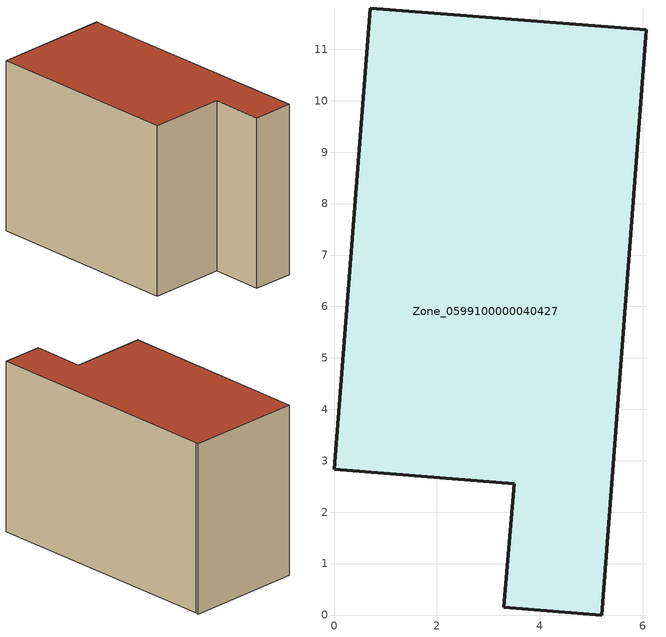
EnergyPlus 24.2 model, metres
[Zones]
Zone_0599100000040427
 floor ground (C_G): 3.5,2.55 0,2.83 0.7,11.8 6.07,11.38 6.06,11.24 5.2,0 3.3,0.15 z0
 wall outside (C_F): 0,2.83 3.5,2.55 3.3,0.15 5.2,0 6.06,11.24 6.07,11.38 0.7,11.8 0,2.83 z0:7.91
 roof outside (C_R): 5.2,0 6.06,11.24 6.07,11.38 0.7,11.8 0,2.83 3.5,2.55 3.3,0.15 z7.91
[BUILDING]
Pand.0599100000040427: North Axis=0; Terrain=City; Loads Convergence Tolerance Value=0.04; Temperature Convergence Tolerance Value=0.4; Solar Distribution=FullExterior; Maximum Number of Warmup Days=25; Minimum Number of Warmup Days=1
[Site:Location]
Rotterdam.The.Hague.AP_ZH_NLD Design_Conditions: Latitude=51.96; Longitude=4.45; Time Zone=1; Elevation=-4.5
[SITE:GROUNDTEMPERATURE:BUILDINGSURFACE]
18, 18, 18, 18, 18, 18, 18, 18, 18, 18, 18, 18
[MATERIAL] Thermal Absorptance=0.9; Solar Absorptance=0.7; Visible Absorptance=0.7
Name | Roughness | Thickness | Conductivity | Density | Specific Heat
G.TI.1975-1991 | MediumSmooth | 0.15 | 0.288461 | 540 | 1210
F.TI.1975-1991 | Rough | 0.3 | 0.230769 | 1920 | 840
R.TI.1975-1991 | MediumRough | 0.2 | 0.153846 | 1500 | 1000
[CONSTRUCTION]
C_G: G.TI.1975-1991
C_F: F.TI.1975-1991
C_R: R.TI.1975-1991
[ZONE]
Zone_0599100000040427: Type=1; Multiplier=1; Ceiling Height=Autocalculate; Volume=Autocalculate; Floor Area=autocalculate; Part of Total Floor Area=Yes
[ZONEINFILTRATION:DESIGNFLOWRATE]
Infil_Zone_0599100000040427: Zone or ZoneList or Space or SpaceList=Zone_0599100000040427; Schedule=AlwaysOn; Design Flow Rate Calculation Method=Flow/Area; Flow Rate per Floor Area=0.003; Constant Term Coefficient=1; Temperature Term Coefficient=0; Velocity Term Coefficient=0; Velocity Squared Term Coefficient=0
[HVACTEMPLATE:ZONE:IDEALLOADSAIRSYSTEM]
Zone_0599100000040427: Maximum Heating Supply Air Temperature=50; Minimum Cooling Supply Air Temperature=13; Maximum Heating Supply Air Humidity Ratio=0.0156; Minimum Cooling Supply Air Humidity Ratio=0.0077; Heating Limit=NoLimit; Cooling Limit=NoLimit; Dehumidification Control Type=ConstantSensibleHeatRatio; Cooling Sensible Heat Ratio=0.7; Dehumidification Setpoint=60; Humidification Control Type=None; Humidification Setpoint=30; Outdoor Air Method=None; Outdoor Air Flow Rate per Person=0.00944; Outdoor Air Flow Rate per Zone Floor Area=0; Outdoor Air Flow Rate per Zone=0; Demand Controlled Ventilation Type=None; Outdoor Air Economizer Type=NoEconomizer; Heat Recovery Type=None; Sensible Heat Recovery Effectiveness=0.7; Latent Heat Recovery Effectiveness=0.65
[ZONECONTROL:THERMOSTAT]
ThermostatControl_Zone_0599100000040427: Zone or ZoneList=Zone_0599100000040427; Control Type Schedule=DualSetpointControlType; Control 1=Thermostat_Zone_0599100000040427; Temperature Difference Between Cutout And Setpoint=0
[THERMOSTATSETPOINT:DUALSETPOINT]
Thermostat_Zone_0599100000040427: Heating Setpoint Temperature Schedule=HeatingSetpoint_Zone_0599100000040427; Cooling Setpoint Temperature Schedule=CoolingSetpoint_Zone_0599100000040427
[SCHEDULE:COMPACT]
HeatingSetpoint_Zone_0599100000040427: Through: 12/31, For: AllDays, Until: 24:00, 21
CoolingSetpoint_Zone_0599100000040427: Through: 12/31, For: AllDays, Until: 24:00, 24
DualSetpointControlType: Through: 12/31, For: AllDays, Until: 24:00, 4
AlwaysOn: Through: 12/31, For: AllDays, Until: 24:00, 1
